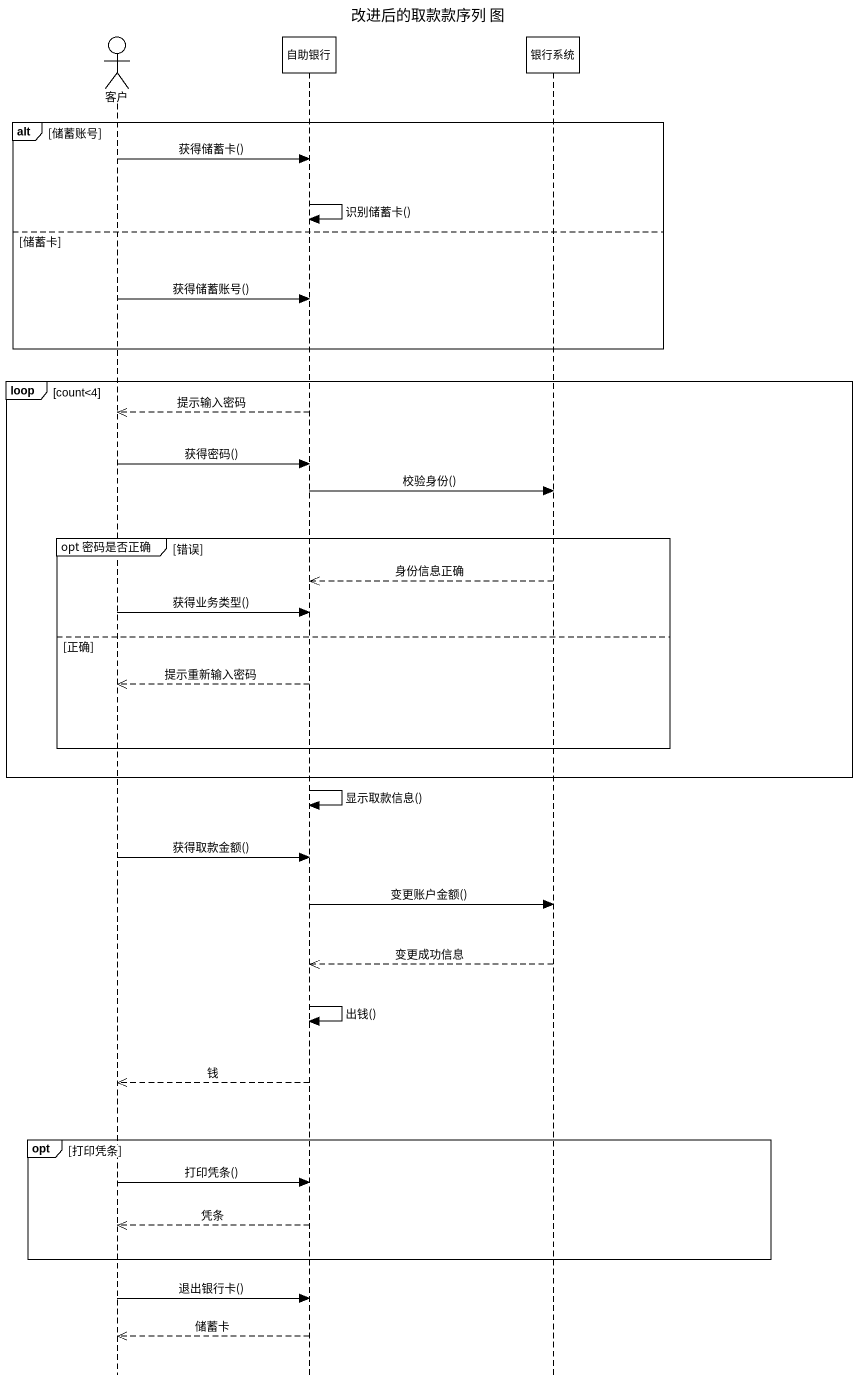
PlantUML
@startuml
title 改进后的取款款序列 图
hide footbox
actor 客户
participant 自助银行
participant 银行系统

alt 储蓄账号
  客户 -> 自助银行 : 获得储蓄卡()
  自助银行 -> 自助银行 : 识别储蓄卡()
else 储蓄卡
  客户 -> 自助银行 : 获得储蓄账号()
end
loop count<4
  自助银行 -->> 客户 : 提示输入密码
  客户 -> 自助银行 : 获得密码()
  自助银行 -> 银行系统 : 校验身份()
  group opt 密码是否正确 [错误]
    银行系统 -->> 自助银行 : 身份信息正确
    客户 -> 自助银行 : 获得业务类型()
  else 正确
    自助银行 -->> 客户 : 提示重新输入密码
  end
end
自助银行 -> 自助银行 : 显示取款信息()
客户 -> 自助银行 : 获得取款金额()
自助银行 -> 银行系统 : 变更账户金额()
银行系统 -->> 自助银行 : 变更成功信息
自助银行 -> 自助银行 : 出钱()
自助银行 -->> 客户 : 钱
opt 打印凭条
  客户 -> 自助银行 : 打印凭条()
  自助银行 -->> 客户 : 凭条
end
客户 -> 自助银行 : 退出银行卡()
自助银行 -->> 客户 : 储蓄卡
@enduml
